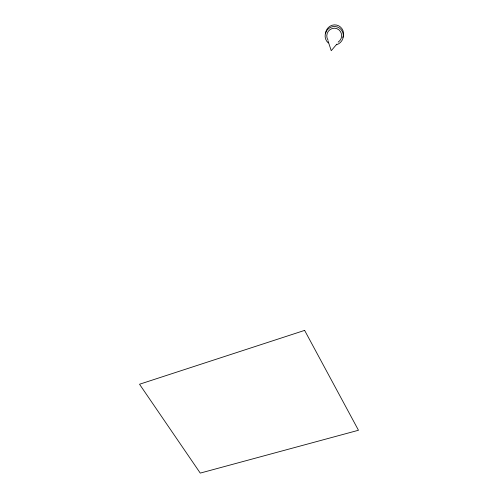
<?xml version="1.0" encoding="UTF-8"?>
<svg xmlns="http://www.w3.org/2000/svg" width="498" height="498" viewBox="0 0 498 498"><rect width="100%" height="100%" fill="white"/><g stroke="black" fill="none" stroke-linecap="round" stroke-linejoin="round"><path stroke-width="0.75" d="M336.804 44.16L331.238 50.696L328.033 40.973M325.524 33.777A9.269 9.001 -68.2 0 1 336.598 25.074A9.269 9.001 -68.2 0 1 342.867 37.537M328.269 42.946A9.338 9.076 -67.9 0 1 328.668 28.511A9.338 9.076 -67.9 0 1 342.425 31.567A9.338 9.076 -67.9 0 1 336.424 44.758M328.033 40.157A7.626 7.408 -67.9 0 1 330.13 29.525A7.626 7.408 -67.9 0 1 340.476 31.573A7.626 7.408 -67.9 0 1 338.154 42.156M304.627 330.392L139.527 384.244L200.264 473.1L358.473 430.26L304.627 330.392"/></g></svg>
